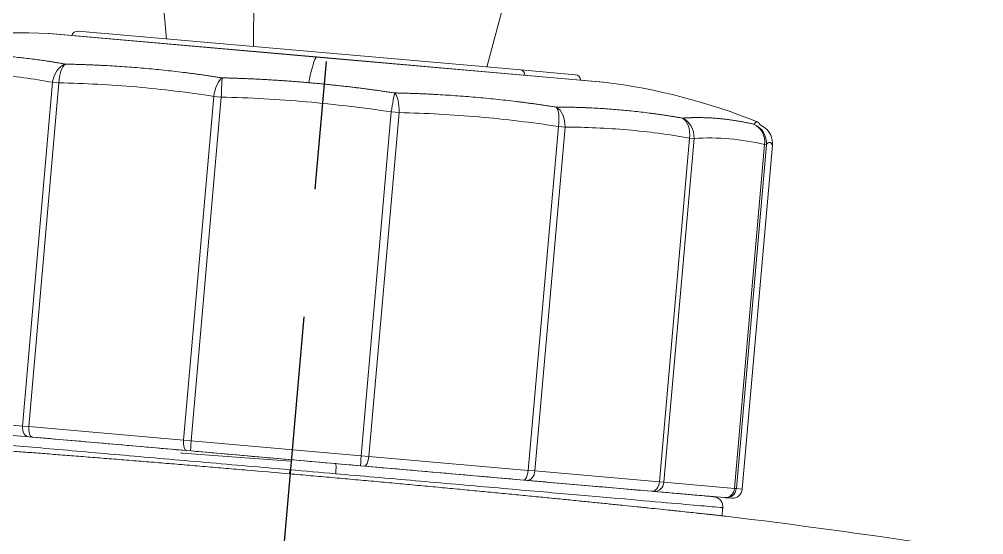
# Model space of a CAD drawing. Header units: millimetres. Extents: x 2433 to 4809, y -10272 to -6912.
# Drawn here: x 3968.32 to 4016.07, y -7988.88 to -7963.35 of the extents above; entities that cross this region are included whole.
import ezdxf

# ---------------------------------------------------------------- set-up
doc = ezdxf.new("R2010")
doc.units = ezdxf.units.MM
doc.linetypes.add('CENTERX2', pattern=[101.6, 63.5, -12.7, 12.7, -12.7])
doc.layers.add('CENTER', color=1, linetype='CENTERX2')

msp = doc.modelspace()

# ---------------------------------------------------------------- linework, layer by layer
at = {"linetype": 'Continuous', "lineweight": 18, "extrusion": (-1, -2.22045e-16, 0)}
for p, q in [((3975.34, -7961.216), (3975.612, -7964.328)), ((3991.466, -7965.715), (3992.275, -7962.697)), ((3969.82, -7964.062), (3983.036, -7965.218)), ((3971.226, -7963.944), (3993.145, -7965.862)), ((3997.216, -7966.459), (3983.036, -7965.218)), ((3995.852, -7966.099), (3993.145, -7965.862)), ((4004.12, -7986.62), (4005.61, -7969.59)), ((4005.61, -7969.59), (4005.61, -7969.59)), ((3968.797, -7984.032), (3963.055, -7983.529)), ((3968.955, -7984.046), (3968.797, -7984.032)), ((3976.617, -7984.716), (3968.955, -7984.046)), ((3976.806, -7984.732), (3976.617, -7984.716)), ((3985.222, -7985.469), (3976.806, -7984.732)), ((3985.222, -7985.469), (3985.414, -7985.486)), ((3993.303, -7986.176), (3985.414, -7985.486)), ((3993.469, -7986.19), (3993.303, -7986.176)), ((3999.629, -7986.729), (3993.469, -7986.19)), ((3999.743, -7986.739), (3999.629, -7986.729)), ((4003.238, -7987.045), (3999.743, -7986.739)), ((4003.282, -7987.049), (4003.238, -7987.045)), ((4003.579, -7987.075), (4003.282, -7987.049))]:
    msp.add_line(p, q, dxfattribs=at)
at = {"linetype": 'Continuous', "lineweight": 13, "extrusion": (-1, -2.22045e-16, 0)}
for p, q in [((3979.915, -7964.705), (3979.936, -7961.618)), ((3969.786, -7964.06), (3983.035, -7965.219)), ((3997.25, -7966.463), (3983.035, -7965.219)), ((3968.476, -7983.502), (3969.966, -7966.472)), ((3970.281, -7966.499), (3968.791, -7983.529)), ((3969.966, -7966.472), (3970.281, -7966.499)), ((3976.454, -7984.2), (3977.944, -7967.17)), ((3978.322, -7967.203), (3976.832, -7984.233)), ((3978.322, -7967.203), (3977.944, -7967.17)), ((3985.249, -7984.969), (3986.738, -7967.939)), ((3987.122, -7967.973), (3985.632, -7985.003)), ((3986.738, -7967.939), (3987.122, -7967.973)), ((3993.521, -7985.693), (3995.011, -7968.663)), ((3995.342, -7968.692), (3993.852, -7985.722)), ((3995.011, -7968.663), (3995.342, -7968.692)), ((4000.013, -7986.261), (4001.503, -7969.231)), ((4001.73, -7969.251), (4000.24, -7986.281)), ((4001.73, -7969.251), (4001.503, -7969.231)), ((4003.734, -7986.587), (4005.224, -7969.556)), ((4005.314, -7969.564), (4003.824, -7986.594)), ((4004.12, -7986.62), (4005.61, -7969.59)), ((4005.224, -7969.556), (4005.314, -7969.564)), ((3962.734, -7982.999), (3968.476, -7983.502)), ((3968.476, -7983.502), (3968.791, -7983.529)), ((3968.791, -7983.529), (3976.454, -7984.2)), ((3976.832, -7984.233), (3976.454, -7984.2)), ((3976.832, -7984.233), (3985.249, -7984.969)), ((3985.249, -7984.969), (3985.632, -7985.003)), ((3985.632, -7985.003), (3993.521, -7985.693)), ((3981.698, -7985.865), (3981.716, -7985.664)), ((3993.521, -7985.693), (3993.852, -7985.722)), ((3993.852, -7985.722), (4000.013, -7986.261)), ((4000.013, -7986.261), (4000.24, -7986.281)), ((4000.24, -7986.281), (4003.734, -7986.587)), ((4003.734, -7986.587), (4003.824, -7986.594)), ((4003.824, -7986.594), (4004.12, -7986.62)), ((4004.12, -7986.62), (4004.12, -7986.62))]:
    msp.add_line(p, q, dxfattribs=at)
at = {"linetype": 'Continuous', "lineweight": 18}
for centre, radius, start, end in [((3968.204, -7994.018), 30, 86.9761, 102.1317), ((3969.733, -7965.058), 1, 85, 86.9761), ((3971.2, -7964.243), 0.3, 85, 163.42), ((3995.826, -7966.398), 0.3, 6.58, 85), ((3997.129, -7967.455), 1, 83.0239, 85), ((3993.606, -7996.241), 30, 67.8603, 83.0239), ((4004.614, -7969.503), 1, 355, 24.1663), ((4003.622, -7986.577), 0.5, 265, 355)]:
    msp.add_arc(centre, radius, start, end, dxfattribs=at)
at = {"linetype": 'Continuous', "lineweight": 13}
for centre, major_axis, ratio, start_param, end_param in [((3980.458, -7995.09), (-2.615, -29.886), 0.035181, 3.176082, 3.439064), ((3970.695, -7966.535), (0.178, 0.984), 0.730097, 0.373719, 1.638196), ((3970.695, -7966.535), (0.018, 1), 0.414127, 0.277636, 1.542113), ((3993.119, -7966.161), (0.026, 0.299), 0.780102, 4.914499, 6.283185), ((3978.357, -7967.206), (0.156, 0.988), 0.414127, 0.335003, 1.59948), ((3978.357, -7967.206), (0.024, 1), 0.035111, 0.304105, 1.568582), ((3986.774, -7967.942), (0.15, 0.989), 0.035111, 0.308534, 1.573011), ((3986.774, -7967.942), (0.02, 1), 0.349251, 4.688892, 5.953369), ((3994.663, -7968.632), (0.001, 1), 0.680442, 4.653824, 5.918301), ((3994.663, -7968.632), (0.154, 0.988), 0.349251, 4.735886, 6.000363), ((4000.823, -7969.171), (0.063, -0.998), 0.908042, 1.433719, 2.698196), ((4000.823, -7969.171), (0.172, 0.985), 0.680442, 4.770954, 6.035431), ((4004.318, -7969.477), (0.827, -0.562), 0.997401, 0.510156, 1.774633), ((4004.318, -7969.477), (-0.236, -0.972), 0.908042, 1.707873, 2.972351), ((4004.614, -7969.503), (-0.912, -0.409), 0.997401, 2.631436, 3.141594), ((3968.84, -7983.534), (-0.044, -0.498), 0.731546, 4.712389, 6.283185), ((3968.998, -7983.547), (-0.044, -0.498), 0.414949, 4.712389, 6.283185), ((3976.66, -7984.218), (-0.044, -0.498), 0.414949, 4.712389, 6.283185), ((3976.85, -7984.234), (-0.044, -0.498), 0.035181, 4.712389, 6.283185), ((3985.266, -7984.971), (-0.044, -0.498), 0.035181, 4.712389, 6.283185), ((3985.458, -7984.988), (-0.044, -0.498), 0.349944, 0, 1.570796), ((3983.934, -7985.858), (-0.044, -0.498), 0.105138, 1.570796, 3.141593), ((3993.347, -7985.678), (-0.044, -0.498), 0.349944, 0, 1.570796), ((3993.512, -7985.692), (-0.044, -0.498), 0.681792, 0, 1.570796), ((3999.673, -7986.231), (-0.044, -0.498), 0.681792, 0, 1.570796), ((3999.787, -7986.241), (-0.044, -0.498), 0.909844, 0, 1.570796), ((4003.281, -7986.547), (-0.044, -0.498), 0.909844, 0, 1.570796), ((4003.326, -7986.551), (0.044, 0.498), 0.999381, 3.141593, 4.712389), ((4003.622, -7986.577), (0.044, 0.498), 0.999381, 3.141593, 4.712389)]:
    msp.add_ellipse(centre, major_axis=major_axis, ratio=ratio, start_param=start_param, end_param=end_param, dxfattribs=at)
at = {"linetype": 'Continuous', "lineweight": 18}
msp.add_ellipse((4004.614, -7969.503), major_axis=(-0.912, -0.409), ratio=0.997401, start_param=3.141593, end_param=3.895913, dxfattribs=at)
at = {"linetype": 'Continuous', "lineweight": 13}
for points, knots in [([(3964.775, -7965.062), (3964.804, -7965.062), (3964.862, -7965.062), (3964.949, -7965.062), (3965.036, -7965.062), (3965.122, -7965.062), (3965.209, -7965.063), (3965.295, -7965.063), (3965.382, -7965.064), (3965.468, -7965.066), (3965.554, -7965.067), (3965.641, -7965.069), (3965.727, -7965.071), (3965.813, -7965.073), (3965.899, -7965.076), (3965.985, -7965.079), (3966.072, -7965.082), (3966.158, -7965.085), (3966.337, -7965.092), (3966.61, -7965.105), (3966.976, -7965.126), (3967.34, -7965.152), (3967.705, -7965.182), (3968.069, -7965.216), (3968.432, -7965.254), (3968.795, -7965.296), (3969.09, -7965.334), (3969.318, -7965.365), (3969.478, -7965.388), (3969.638, -7965.411), (3969.798, -7965.436), (3969.958, -7965.461), (3970.119, -7965.487), (3970.279, -7965.515), (3970.439, -7965.543), (3970.545, -7965.562), (3970.599, -7965.572)], [0, 0, 0, 0, 0.014755, 0.0295, 0.044234, 0.058958, 0.073674, 0.088383, 0.103085, 0.117782, 0.132474, 0.147163, 0.161849, 0.176534, 0.191218, 0.205903, 0.22059, 0.235279, 0.249971, 0.312524, 0.374981, 0.437426, 0.499941, 0.562466, 0.624924, 0.687398, 0.749971, 0.777727, 0.805473, 0.833216, 0.860964, 0.888723, 0.916499, 0.9443, 0.972131, 1, 1, 1, 1]), ([(3969.966, -7966.472), (3969.018, -7966.3), (3968.064, -7966.174), (3966.148, -7966.006), (3965.188, -7965.964), (3964.224, -7965.969)], [0, 0, 0, 0, 0.5, 0.5, 1, 1, 1, 1]), ([(3970.599, -7965.572), (3970.637, -7965.572), (3970.714, -7965.574), (3970.829, -7965.576), (3970.945, -7965.579), (3971.06, -7965.581), (3971.175, -7965.585), (3971.29, -7965.588), (3971.405, -7965.591), (3971.52, -7965.595), (3971.634, -7965.599), (3971.749, -7965.604), (3971.864, -7965.608), (3971.978, -7965.613), (3972.093, -7965.618), (3972.208, -7965.623), (3972.322, -7965.628), (3972.437, -7965.634), (3972.676, -7965.647), (3973.039, -7965.667), (3973.526, -7965.699), (3974.013, -7965.736), (3974.499, -7965.776), (3974.985, -7965.821), (3975.47, -7965.869), (3975.955, -7965.922), (3976.349, -7965.969), (3976.654, -7966.007), (3976.869, -7966.034), (3977.083, -7966.063), (3977.298, -7966.092), (3977.512, -7966.122), (3977.726, -7966.153), (3977.941, -7966.185), (3978.155, -7966.218), (3978.298, -7966.24), (3978.37, -7966.252)], [0, 0, 0, 0, 0.014755, 0.0295, 0.044234, 0.058958, 0.073674, 0.088383, 0.103085, 0.117782, 0.132474, 0.147163, 0.161849, 0.176534, 0.191218, 0.205903, 0.22059, 0.235279, 0.249971, 0.312524, 0.374981, 0.437426, 0.499941, 0.562466, 0.624924, 0.687398, 0.749971, 0.777727, 0.805473, 0.833216, 0.860964, 0.888723, 0.916499, 0.9443, 0.972131, 1, 1, 1, 1]), ([(3978.37, -7966.252), (3978.412, -7966.253), (3978.496, -7966.255), (3978.623, -7966.258), (3978.749, -7966.261), (3978.875, -7966.265), (3979.001, -7966.269), (3979.127, -7966.274), (3979.253, -7966.278), (3979.379, -7966.283), (3979.505, -7966.288), (3979.631, -7966.293), (3979.757, -7966.299), (3979.883, -7966.304), (3980.009, -7966.31), (3980.134, -7966.316), (3980.26, -7966.323), (3980.386, -7966.33), (3980.549, -7966.339), (3980.75, -7966.35), (3980.988, -7966.365), (3981.225, -7966.38), (3981.463, -7966.396), (3981.7, -7966.413), (3981.938, -7966.431), (3982.175, -7966.45), (3982.412, -7966.469), (3982.571, -7966.483), (3982.65, -7966.49)], [0, 0, 0, 0, 0.029514, 0.059006, 0.088477, 0.11793, 0.147365, 0.176786, 0.206194, 0.235591, 0.264979, 0.29436, 0.323736, 0.353109, 0.382481, 0.411855, 0.441231, 0.470612, 0.500001, 0.555645, 0.611232, 0.666779, 0.722298, 0.777805, 0.833314, 0.88884, 0.944397, 1, 1, 1, 1]), ([(3977.944, -7967.17), (3976.676, -7966.97), (3975.402, -7966.816), (3972.845, -7966.592), (3971.565, -7966.522), (3970.281, -7966.499)], [0, 0, 0, 0, 0.5, 0.5, 1, 1, 1, 1]), ([(3982.65, -7966.49), (3982.694, -7966.494), (3982.783, -7966.502), (3982.917, -7966.514), (3983.05, -7966.526), (3983.184, -7966.539), (3983.317, -7966.552), (3983.45, -7966.565), (3983.583, -7966.578), (3983.716, -7966.592), (3983.85, -7966.605), (3983.983, -7966.62), (3984.116, -7966.634), (3984.249, -7966.649), (3984.382, -7966.664), (3984.515, -7966.679), (3984.649, -7966.694), (3984.816, -7966.714), (3985.018, -7966.739), (3985.254, -7966.768), (3985.49, -7966.798), (3985.726, -7966.829), (3985.962, -7966.861), (3986.198, -7966.894), (3986.433, -7966.928), (3986.67, -7966.963), (3986.827, -7966.986), (3986.906, -7966.998)], [0, 0, 0, 0, 0.031282, 0.062547, 0.093799, 0.125039, 0.156271, 0.187497, 0.21872, 0.249942, 0.281166, 0.312394, 0.343629, 0.374873, 0.40613, 0.437402, 0.468691, 0.499999, 0.555503, 0.610988, 0.666468, 0.721956, 0.777467, 0.833014, 0.88861, 0.944267, 1, 1, 1, 1]), ([(3986.738, -7967.939), (3985.345, -7967.728), (3983.946, -7967.563), (3981.138, -7967.317), (3979.731, -7967.237), (3978.322, -7967.203)], [0, 0, 0, 0, 0.5, 0.5, 1, 1, 1, 1]), ([(3986.906, -7966.998), (3986.945, -7966.999), (3987.024, -7967.001), (3987.142, -7967.003), (3987.261, -7967.006), (3987.379, -7967.009), (3987.497, -7967.013), (3987.615, -7967.016), (3987.733, -7967.02), (3987.851, -7967.024), (3987.969, -7967.028), (3988.087, -7967.033), (3988.205, -7967.038), (3988.323, -7967.043), (3988.44, -7967.048), (3988.558, -7967.053), (3988.676, -7967.059), (3988.794, -7967.065), (3989.04, -7967.078), (3989.413, -7967.1), (3989.914, -7967.133), (3990.415, -7967.171), (3990.915, -7967.212), (3991.416, -7967.258), (3991.915, -7967.308), (3992.415, -7967.362), (3992.822, -7967.41), (3993.136, -7967.449), (3993.357, -7967.477), (3993.579, -7967.506), (3993.8, -7967.536), (3994.021, -7967.566), (3994.242, -7967.598), (3994.464, -7967.631), (3994.685, -7967.664), (3994.833, -7967.687), (3994.907, -7967.698)], [0, 0, 0, 0, 0.014759, 0.029506, 0.044243, 0.05897, 0.07369, 0.088402, 0.103107, 0.117807, 0.132503, 0.147195, 0.161885, 0.176573, 0.191261, 0.20595, 0.22064, 0.235333, 0.250029, 0.312597, 0.37507, 0.43753, 0.500059, 0.56257, 0.625013, 0.687472, 0.750029, 0.777777, 0.805516, 0.833253, 0.860994, 0.888747, 0.916517, 0.944311, 0.972137, 1, 1, 1, 1]), ([(3994.907, -7967.698), (3994.937, -7967.698), (3994.999, -7967.698), (3995.091, -7967.699), (3995.184, -7967.699), (3995.276, -7967.7), (3995.368, -7967.701), (3995.46, -7967.703), (3995.552, -7967.704), (3995.644, -7967.706), (3995.737, -7967.708), (3995.829, -7967.71), (3995.921, -7967.713), (3996.012, -7967.715), (3996.104, -7967.718), (3996.196, -7967.722), (3996.288, -7967.725), (3996.38, -7967.729), (3996.572, -7967.737), (3996.864, -7967.752), (3997.255, -7967.775), (3997.646, -7967.803), (3998.037, -7967.835), (3998.427, -7967.872), (3998.818, -7967.912), (3999.208, -7967.957), (3999.526, -7967.997), (3999.771, -7968.029), (3999.944, -7968.053), (4000.117, -7968.078), (4000.29, -7968.104), (4000.463, -7968.13), (4000.636, -7968.157), (4000.809, -7968.186), (4000.982, -7968.215), (4001.097, -7968.235), (4001.155, -7968.245)], [0, 0, 0, 0, 0.014755, 0.0295, 0.044234, 0.058958, 0.073674, 0.088383, 0.103085, 0.117782, 0.132474, 0.147163, 0.161849, 0.176534, 0.191218, 0.205903, 0.22059, 0.235279, 0.249971, 0.312524, 0.374981, 0.437426, 0.499941, 0.562466, 0.624924, 0.687398, 0.749971, 0.777727, 0.805473, 0.833216, 0.860964, 0.888723, 0.916499, 0.9443, 0.972131, 1, 1, 1, 1]), ([(3995.011, -7968.663), (3993.706, -7968.459), (3992.395, -7968.302), (3989.763, -7968.072), (3988.443, -7967.999), (3987.122, -7967.973)], [0, 0, 0, 0, 0.5, 0.5, 1, 1, 1, 1]), ([(4001.155, -7968.245), (4001.172, -7968.244), (4001.207, -7968.242), (4001.26, -7968.238), (4001.312, -7968.235), (4001.365, -7968.233), (4001.417, -7968.23), (4001.469, -7968.228), (4001.521, -7968.226), (4001.574, -7968.225), (4001.626, -7968.223), (4001.678, -7968.222), (4001.73, -7968.221), (4001.783, -7968.22), (4001.835, -7968.22), (4001.887, -7968.22), (4001.939, -7968.22), (4001.991, -7968.22), (4002.1, -7968.221), (4002.266, -7968.224), (4002.487, -7968.233), (4002.709, -7968.246), (4002.931, -7968.264), (4003.153, -7968.285), (4003.374, -7968.311), (4003.595, -7968.341), (4003.775, -7968.368), (4003.915, -7968.392), (4004.013, -7968.409), (4004.111, -7968.427), (4004.209, -7968.446), (4004.307, -7968.466), (4004.405, -7968.487), (4004.503, -7968.509), (4004.601, -7968.531), (4004.666, -7968.547), (4004.699, -7968.555)], [0, 0, 0, 0, 0.014755, 0.0295, 0.044234, 0.058958, 0.073674, 0.088383, 0.103085, 0.117782, 0.132474, 0.147163, 0.161849, 0.176534, 0.191218, 0.205903, 0.22059, 0.235279, 0.249971, 0.312524, 0.374981, 0.437426, 0.499941, 0.562466, 0.624924, 0.687398, 0.749971, 0.777727, 0.805473, 0.833216, 0.860964, 0.888723, 0.916499, 0.9443, 0.972131, 1, 1, 1, 1]), ([(4001.503, -7969.231), (4000.485, -7969.053), (3999.461, -7968.92), (3997.406, -7968.741), (3996.375, -7968.693), (3995.342, -7968.692)], [0, 0, 0, 0, 0.5, 0.5, 1, 1, 1, 1]), ([(4004.699, -7968.555), (4004.701, -7968.553), (4004.704, -7968.547), (4004.708, -7968.54), (4004.713, -7968.533), (4004.718, -7968.526), (4004.722, -7968.52), (4004.727, -7968.513), (4004.731, -7968.507), (4004.736, -7968.501), (4004.74, -7968.496), (4004.745, -7968.49), (4004.75, -7968.485), (4004.754, -7968.48), (4004.759, -7968.476), (4004.763, -7968.471), (4004.768, -7968.467), (4004.772, -7968.463), (4004.782, -7968.455), (4004.796, -7968.446), (4004.815, -7968.437), (4004.834, -7968.432), (4004.853, -7968.432), (4004.868, -7968.435), (4004.877, -7968.438), (4004.879, -7968.439)], [0, 0, 0, 0, 0.025072, 0.050125, 0.07516, 0.10018, 0.125185, 0.150177, 0.175159, 0.200131, 0.225096, 0.250054, 0.275009, 0.299961, 0.324912, 0.349864, 0.374819, 0.399778, 0.424743, 0.53103, 0.637155, 0.743259, 0.849483, 0.9557, 1, 1, 1, 1]), ([(4005.224, -7969.556), (4004.65, -7969.417), (4004.071, -7969.324), (4002.905, -7969.222), (4002.319, -7969.213), (4001.73, -7969.251)], [0, 0, 0, 0, 0.5, 0.5, 1, 1, 1, 1]), ([(4005.61, -7969.59), (4005.568, -7969.497), (4005.523, -7969.451), (4005.424, -7969.442), (4005.371, -7969.48), (4005.314, -7969.564)], [0, 0, 0, 0, 0.5, 0.5, 1, 1, 1, 1]), ([(3981.716, -7985.664), (3980.313, -7985.541), (3977.529, -7985.298), (3973.471, -7984.943), (3969.744, -7984.617), (3966.493, -7984.332), (3963.796, -7984.096), (3961.822, -7983.923), (3960.59, -7983.816), (3960.314, -7983.792), (3960.315, -7983.792)], [0, 0, 0, 0, 0.125095, 0.25019, 0.375285, 0.500381, 0.625476, 0.750571, 0.875666, 1, 1, 1, 1]), ([(4003.151, -7987.539), (4003.151, -7987.539), (4003.15, -7987.539), (4002.868, -7987.515), (4001.648, -7987.408), (3999.643, -7987.232), (3996.966, -7986.998), (3993.703, -7986.713), (3989.956, -7986.385), (3986.664, -7986.097), (3984.631, -7985.919), (3983.987, -7985.863)], [0, 0, 0, 0, 0.000739, 0.13468, 0.268621, 0.402563, 0.536504, 0.670445, 0.804386, 0.938327, 1, 1, 1, 1]), ([(3928.454, -7986.986), (3928.553, -7986.992), (3928.749, -7987.005), (3929.039, -7987.023), (3929.324, -7987.041), (3929.602, -7987.058), (3929.874, -7987.076), (3930.14, -7987.093), (3930.399, -7987.109), (3930.653, -7987.126), (3930.9, -7987.142), (3931.141, -7987.158), (3931.376, -7987.173), (3931.605, -7987.188), (3931.828, -7987.203), (3932.045, -7987.217), (3932.255, -7987.231), (3932.46, -7987.245), (3932.659, -7987.258), (3932.851, -7987.271), (3933.038, -7987.284), (3933.218, -7987.296), (3933.393, -7987.308), (3933.561, -7987.32), (3933.724, -7987.331), (3933.881, -7987.341), (3934.031, -7987.352), (3934.176, -7987.362), (3934.315, -7987.371), (3934.448, -7987.381), (3934.575, -7987.389), (3934.696, -7987.398), (3934.812, -7987.406), (3934.921, -7987.414), (3935.207, -7987.433), (3935.665, -7987.466), (3936.29, -7987.51), (3936.899, -7987.554), (3937.489, -7987.596), (3938.063, -7987.638), (3938.618, -7987.679), (3939.157, -7987.719), (3939.679, -7987.758), (3940.183, -7987.796), (3940.671, -7987.833), (3941.142, -7987.869), (3941.757, -7987.916), (3942.507, -7987.974), (3943.384, -7988.042), (3944.105, -7988.099), (3944.68, -7988.145), (3945.119, -7988.18), (3945.546, -7988.214), (3945.959, -7988.247), (3946.36, -7988.279), (3946.747, -7988.311), (3947.123, -7988.341), (3947.486, -7988.371), (3947.836, -7988.4), (3948.398, -7988.445), (3949.168, -7988.509), (3950.145, -7988.588), (3951.104, -7988.667), (3952.044, -7988.744), (3952.965, -7988.82), (3953.869, -7988.894), (3955.041, -7988.99), (3956.47, -7989.107), (3958.143, -7989.245), (3959.762, -7989.378), (3961.587, -7989.529), (3963.603, -7989.696), (3965.8, -7989.878), (3967.616, -7990.029), (3969.075, -7990.151), (3970.199, -7990.245), (3971.303, -7990.338), (3972.39, -7990.43), (3973.463, -7990.521), (3974.455, -7990.605), (3975.369, -7990.683), (3976.204, -7990.754), (3977.03, -7990.825), (3977.85, -7990.896), (3978.667, -7990.967), (3979.483, -7991.037), (3980.3, -7991.108), (3981.282, -7991.194), (3982.427, -7991.294), (3983.734, -7991.41), (3985.045, -7991.526), (3986.37, -7991.644), (3987.525, -7991.748), (3988.505, -7991.836), (3989.305, -7991.908), (3990.113, -7991.981), (3990.929, -7992.055), (3991.754, -7992.13), (3992.591, -7992.206), (3993.439, -7992.284), (3994.427, -7992.374), (3995.56, -7992.478), (3996.844, -7992.596), (3998.159, -7992.717), (3999.509, -7992.841), (4001.481, -7993.023), (4004.137, -7993.269), (4006.872, -7993.523), (4009.101, -7993.73), (4010.547, -7993.865), (4011.817, -7993.983), (4012.912, -7994.084), (4013.957, -7994.182), (4014.959, -7994.275), (4015.931, -7994.367), (4016.983, -7994.466), (4018.117, -7994.574), (4019.335, -7994.692), (4020.358, -7994.791), (4021.165, -7994.871), (4021.737, -7994.927), (4022.332, -7994.987), (4022.952, -7995.049), (4023.595, -7995.114), (4024.262, -7995.181), (4024.954, -7995.252), (4025.671, -7995.326), (4026.412, -7995.403), (4026.993, -7995.464), (4027.415, -7995.508), (4027.679, -7995.536), (4027.971, -7995.567), (4028.292, -7995.601), (4028.641, -7995.638), (4029.019, -7995.678), (4029.425, -7995.722), (4029.861, -7995.769), (4030.325, -7995.819), (4030.819, -7995.873), (4031.342, -7995.931), (4031.894, -7995.992), (4032.476, -7996.056), (4033.088, -7996.125), (4033.506, -7996.172), (4033.719, -7996.196)], [0, 0, 0, 0, 0.002823, 0.005587, 0.008292, 0.010937, 0.013524, 0.016052, 0.018521, 0.020931, 0.023283, 0.025576, 0.027811, 0.029988, 0.032107, 0.034168, 0.036172, 0.038117, 0.040006, 0.041836, 0.04361, 0.045326, 0.046986, 0.048589, 0.050135, 0.051624, 0.053057, 0.054434, 0.055754, 0.057018, 0.058227, 0.059379, 0.060476, 0.061517, 0.062503, 0.068621, 0.07457, 0.080351, 0.085965, 0.091412, 0.096695, 0.101814, 0.10677, 0.111564, 0.116198, 0.120673, 0.12499, 0.13373, 0.142059, 0.149983, 0.154282, 0.158455, 0.162505, 0.166432, 0.170237, 0.173922, 0.177486, 0.180932, 0.184261, 0.187474, 0.196934, 0.206214, 0.215314, 0.224238, 0.232986, 0.24156, 0.249963, 0.266367, 0.282243, 0.297602, 0.312462, 0.334181, 0.354986, 0.374969, 0.385842, 0.396496, 0.406957, 0.417254, 0.427417, 0.437479, 0.445493, 0.453404, 0.461233, 0.469005, 0.476743, 0.48447, 0.492211, 0.49999, 0.512416, 0.524782, 0.537188, 0.549729, 0.562501, 0.570038, 0.577629, 0.585285, 0.593022, 0.60085, 0.608784, 0.616834, 0.62501, 0.636907, 0.649085, 0.661566, 0.674372, 0.687518, 0.717735, 0.750023, 0.765462, 0.781272, 0.791239, 0.80165, 0.812519, 0.821012, 0.830249, 0.840248, 0.851029, 0.86261, 0.875007, 0.880227, 0.88567, 0.891338, 0.897234, 0.90336, 0.909717, 0.916307, 0.923133, 0.930196, 0.937497, 0.939745, 0.942263, 0.94505, 0.948107, 0.951437, 0.95504, 0.958918, 0.963072, 0.967504, 0.972214, 0.977206, 0.982479, 0.988035, 0.993875, 1, 1, 1, 1]), ([(4033.775, -7996.386), (4033.66, -7996.373), (4033.431, -7996.347), (4033.087, -7996.309), (4032.742, -7996.27), (4032.398, -7996.232), (4032.053, -7996.194), (4031.709, -7996.156), (4031.364, -7996.119), (4031.019, -7996.081), (4030.674, -7996.044), (4030.329, -7996.006), (4029.983, -7995.969), (4029.638, -7995.932), (4029.292, -7995.895), (4028.947, -7995.859), (4028.601, -7995.822), (4028.255, -7995.786), (4027.908, -7995.749), (4027.562, -7995.713), (4027.264, -7995.682), (4026.98, -7995.653), (4026.678, -7995.621), (4026.275, -7995.579), (4025.771, -7995.528), (4025.165, -7995.466), (4024.459, -7995.394), (4023.65, -7995.312), (4022.739, -7995.221), (4021.726, -7995.121), (4020.304, -7994.981), (4018.499, -7994.806), (4016.336, -7994.601), (4014.147, -7994.396), (4011.933, -7994.191), (4009.707, -7993.984), (4007.418, -7993.771), (4005.069, -7993.554), (4002.66, -7993.331), (4000.251, -7993.109), (3997.844, -7992.887), (3995.44, -7992.667), (3993.04, -7992.447), (3990.643, -7992.229), (3988.251, -7992.013), (3985.863, -7991.799), (3983.479, -7991.587), (3981.542, -7991.417), (3979.897, -7991.274), (3978.39, -7991.143), (3976.424, -7990.973), (3973.996, -7990.766), (3971.102, -7990.521), (3968.175, -7990.275), (3964.748, -7989.99), (3960.349, -7989.625), (3956.312, -7989.292), (3953.256, -7989.041), (3951.802, -7988.921), (3950.336, -7988.801), (3948.862, -7988.68), (3947.387, -7988.56), (3945.922, -7988.44), (3944.462, -7988.323), (3942.999, -7988.207), (3941.439, -7988.086), (3939.872, -7987.966), (3938.389, -7987.854), (3937.164, -7987.764), (3936.197, -7987.694), (3935.486, -7987.643), (3934.897, -7987.601), (3934.346, -7987.562), (3933.746, -7987.52), (3933.147, -7987.479), (3932.548, -7987.438), (3931.949, -7987.398), (3931.351, -7987.357), (3930.753, -7987.318), (3930.155, -7987.278), (3929.558, -7987.24), (3928.961, -7987.201), (3928.563, -7987.176), (3928.364, -7987.163)], [0, 0, 0, 0, 0.003281, 0.006564, 0.009847, 0.013131, 0.016416, 0.019702, 0.022988, 0.026276, 0.029564, 0.032853, 0.036143, 0.039434, 0.042725, 0.046019, 0.049313, 0.052609, 0.055907, 0.059206, 0.062506, 0.064428, 0.067306, 0.071141, 0.075936, 0.081693, 0.088416, 0.096107, 0.104767, 0.1144, 0.125, 0.145345, 0.165834, 0.18664, 0.207702, 0.22888, 0.249995, 0.272859, 0.295713, 0.318553, 0.341371, 0.36416, 0.386914, 0.409625, 0.432291, 0.45491, 0.477487, 0.500036, 0.509962, 0.524224, 0.542838, 0.565827, 0.593224, 0.625058, 0.648979, 0.690618, 0.750053, 0.763742, 0.777533, 0.791423, 0.805433, 0.819477, 0.833379, 0.847143, 0.861035, 0.87501, 0.891555, 0.905627, 0.917249, 0.92643, 0.933176, 0.937495, 0.943195, 0.948888, 0.954576, 0.960262, 0.965947, 0.97163, 0.97731, 0.982987, 0.988661, 0.994332, 1, 1, 1, 1])]:
    msp.add_open_spline(points, degree=3, knots=knots, dxfattribs=at)
at = {"linetype": 'Continuous', "lineweight": 18}
for points, knots in [([(4004.879, -7968.439), (4004.883, -7968.44), (4004.893, -7968.445), (4004.909, -7968.456), (4004.924, -7968.469), (4004.935, -7968.481), (4004.943, -7968.491), (4004.951, -7968.501), (4004.959, -7968.512), (4004.968, -7968.524), (4004.976, -7968.537), (4004.984, -7968.551), (4004.992, -7968.566), (4004.997, -7968.576), (4004.999, -7968.581)], [0, 0, 0, 0, 0.088415, 0.240251, 0.392325, 0.459781, 0.527214, 0.594642, 0.66208, 0.729545, 0.797054, 0.864622, 0.932265, 1, 1, 1, 1]), ([(3963.153, -7983.538), (3963.229, -7983.545), (3963.307, -7983.551), (3963.713, -7983.587), (3964.073, -7983.619), (3964.846, -7983.686), (3965.257, -7983.722), (3966.565, -7983.837), (3967.535, -7983.921), (3969.144, -7984.062), (3969.7, -7984.111), (3970.842, -7984.211), (3971.429, -7984.262), (3972.636, -7984.368), (3973.255, -7984.422), (3974.527, -7984.533), (3975.182, -7984.59), (3977.156, -7984.763), (3978.495, -7984.88), (3980.537, -7985.059), (3981.225, -7985.119), (3982.607, -7985.24), (3983.294, -7985.3), (3983.978, -7985.36)], [0, 0, 0, 0, 0.019848, 0.019848, 0.101527, 0.101527, 0.183207, 0.183207, 0.346565, 0.346565, 0.428245, 0.428245, 0.509924, 0.509924, 0.591603, 0.591603, 0.673283, 0.673283, 0.836641, 0.836641, 0.918321, 0.918321, 1, 1, 1, 1]), ([(3960.279, -7984.196), (3960.279, -7984.196), (3960.279, -7984.196), (3960.279, -7984.196), (3960.286, -7984.197), (3960.311, -7984.198), (3960.322, -7984.199), (3960.347, -7984.201), (3960.362, -7984.202), (3960.414, -7984.205), (3960.456, -7984.208), (3960.534, -7984.213), (3960.561, -7984.215), (3960.621, -7984.219), (3960.686, -7984.223), (3960.759, -7984.228), (3960.836, -7984.233), (3960.876, -7984.236), (3961.004, -7984.245), (3961.191, -7984.257), (3961.41, -7984.272), (3961.586, -7984.284), (3961.647, -7984.289), (3961.773, -7984.297), (3961.838, -7984.302), (3962.039, -7984.316), (3962.18, -7984.325), (3962.405, -7984.341), (3962.482, -7984.346), (3962.639, -7984.357), (3962.72, -7984.363), (3962.968, -7984.38), (3963.141, -7984.392), (3963.502, -7984.418), (3963.69, -7984.431), (3963.982, -7984.452), (3964.082, -7984.459), (3964.284, -7984.473), (3964.387, -7984.481), (3964.7, -7984.503), (3965.131, -7984.534), (3965.588, -7984.567), (3965.941, -7984.593), (3966.06, -7984.602), (3966.302, -7984.62), (3966.424, -7984.629), (3966.796, -7984.656), (3967.05, -7984.675), (3967.44, -7984.704), (3967.571, -7984.714), (3967.837, -7984.734), (3968.106, -7984.754), (3968.379, -7984.775), (3968.656, -7984.796), (3968.796, -7984.807), (3969.219, -7984.839), (3969.505, -7984.861), (3970.087, -7984.906), (3970.383, -7984.929), (3970.833, -7984.964), (3970.985, -7984.976), (3971.29, -7985), (3971.443, -7985.012), (3971.908, -7985.049), (3972.221, -7985.073), (3972.855, -7985.124), (3973.176, -7985.15), (3973.824, -7985.202), (3974.151, -7985.228), (3974.812, -7985.282), (3975.145, -7985.31), (3975.649, -7985.351), (3975.817, -7985.365), (3976.155, -7985.393), (3976.325, -7985.407), (3976.835, -7985.449), (3977.177, -7985.478), (3977.864, -7985.536), (3978.209, -7985.565), (3978.729, -7985.609), (3978.903, -7985.624), (3979.251, -7985.654), (3979.425, -7985.668), (3980.297, -7985.743), (3980.996, -7985.804), (3981.698, -7985.865)], [0, 0, 0, 0, 0.000275, 0.000275, 0.031516, 0.031516, 0.047137, 0.047137, 0.062758, 0.062758, 0.093999, 0.093999, 0.10962, 0.10962, 0.12524, 0.140861, 0.140861, 0.156482, 0.156482, 0.187723, 0.218965, 0.218965, 0.234585, 0.234585, 0.250206, 0.250206, 0.281447, 0.281447, 0.297068, 0.297068, 0.312689, 0.312689, 0.34393, 0.34393, 0.375172, 0.375172, 0.390792, 0.390792, 0.406413, 0.406413, 0.437655, 0.468896, 0.468896, 0.484517, 0.484517, 0.500137, 0.500137, 0.531379, 0.531379, 0.546999, 0.546999, 0.56262, 0.578241, 0.578241, 0.593862, 0.593862, 0.625103, 0.625103, 0.656344, 0.656344, 0.671965, 0.671965, 0.687586, 0.687586, 0.718827, 0.718827, 0.750069, 0.750069, 0.78131, 0.78131, 0.812552, 0.812552, 0.828172, 0.828172, 0.843793, 0.843793, 0.875034, 0.875034, 0.906276, 0.906276, 0.921896, 0.921896, 0.937517, 0.937517, 1, 1, 1, 1]), ([(3976.305, -7984.833), (3976.341, -7984.835), (3976.377, -7984.838), (3976.994, -7984.884), (3977.579, -7984.927), (3978.759, -7985.015), (3979.354, -7985.059), (3980.555, -7985.148), (3981.16, -7985.193), (3981.77, -7985.239)], [0, 0, 0, 0, 0.020408, 0.020408, 0.346939, 0.346939, 0.673469, 0.673469, 1, 1, 1, 1]), ([(3983.978, -7985.36), (3984.661, -7985.42), (3985.341, -7985.479), (3986.694, -7985.598), (3987.36, -7985.656), (3989.316, -7985.827), (3990.57, -7985.937), (3992.378, -7986.095), (3992.97, -7986.147), (3994.105, -7986.246), (3994.65, -7986.294), (3996.219, -7986.431), (3997.181, -7986.515), (3998.538, -7986.634), (3998.988, -7986.673), (3999.402, -7986.709)], [0, 0, 0, 0, 0.109559, 0.109559, 0.219118, 0.219118, 0.438236, 0.438236, 0.547795, 0.547795, 0.657354, 0.657354, 0.876472, 0.876472, 1, 1, 1, 1]), ([(3981.698, -7985.865), (3981.874, -7985.881), (3982.049, -7985.896), (3982.399, -7985.927), (3982.575, -7985.942), (3983.1, -7985.989), (3983.798, -7986.051), (3984.492, -7986.113), (3985.012, -7986.16), (3985.185, -7986.175), (3985.53, -7986.206), (3985.702, -7986.222), (3986.218, -7986.269), (3986.56, -7986.3), (3987.07, -7986.347), (3987.24, -7986.363), (3987.578, -7986.394), (3987.746, -7986.409), (3988.249, -7986.456), (3988.582, -7986.487), (3989.242, -7986.549), (3989.733, -7986.595), (3990.216, -7986.641), (3990.536, -7986.671), (3990.696, -7986.686), (3991.171, -7986.731), (3991.795, -7986.791), (3992.404, -7986.85), (3992.855, -7986.894), (3993.004, -7986.908), (3993.3, -7986.937), (3993.447, -7986.951), (3993.884, -7986.994), (3994.171, -7987.022), (3994.593, -7987.064), (3994.733, -7987.078), (3995.009, -7987.105), (3995.283, -7987.132), (3995.551, -7987.159), (3995.816, -7987.185), (3995.948, -7987.199), (3996.337, -7987.238), (3996.844, -7987.289), (3997.326, -7987.338), (3997.679, -7987.373), (3997.795, -7987.385), (3998.024, -7987.409), (3998.137, -7987.42), (3998.47, -7987.454), (3998.686, -7987.477), (3998.999, -7987.509), (3999.102, -7987.52), (3999.304, -7987.54), (3999.403, -7987.551), (3999.695, -7987.581), (3999.882, -7987.601), (4000.243, -7987.638), (4000.415, -7987.656), (4000.663, -7987.682), (4000.744, -7987.691), (4000.902, -7987.708), (4000.979, -7987.716), (4001.204, -7987.739), (4001.346, -7987.755), (4001.614, -7987.783), (4001.741, -7987.796), (4001.918, -7987.815), (4001.975, -7987.822), (4002.085, -7987.833), (4002.139, -7987.839), (4002.292, -7987.855), (4002.385, -7987.865), (4002.513, -7987.879), (4002.553, -7987.883), (4002.63, -7987.892), (4002.703, -7987.899), (4002.767, -7987.906), (4002.827, -7987.913), (4002.855, -7987.916), (4002.932, -7987.924), (4003.018, -7987.933), (4003.07, -7987.939), (4003.097, -7987.942), (4003.104, -7987.943), (4003.113, -7987.944), (4003.115, -7987.944), (4003.116, -7987.944)], [0, 0, 0, 0, 0.015632, 0.015632, 0.031265, 0.031265, 0.062529, 0.093794, 0.093794, 0.109426, 0.109426, 0.125058, 0.125058, 0.156323, 0.156323, 0.171955, 0.171955, 0.187587, 0.187587, 0.218852, 0.218852, 0.250116, 0.265748, 0.265748, 0.281381, 0.281381, 0.312645, 0.34391, 0.34391, 0.359542, 0.359542, 0.375174, 0.375174, 0.406439, 0.406439, 0.422071, 0.422071, 0.437703, 0.453335, 0.453335, 0.468968, 0.468968, 0.500232, 0.531497, 0.531497, 0.547129, 0.547129, 0.562761, 0.562761, 0.594026, 0.594026, 0.609658, 0.609658, 0.62529, 0.62529, 0.656555, 0.656555, 0.687819, 0.687819, 0.703452, 0.703452, 0.719084, 0.719084, 0.750348, 0.750348, 0.781613, 0.781613, 0.797245, 0.797245, 0.812877, 0.812877, 0.844142, 0.844142, 0.859774, 0.859774, 0.875406, 0.891039, 0.891039, 0.906671, 0.906671, 0.937935, 0.9692, 0.9692, 0.984832, 0.984832, 1, 1, 1, 1]), ([(4000.146, -7986.775), (4000.197, -7986.779), (4000.247, -7986.783), (4000.614, -7986.815), (4000.902, -7986.841), (4001.419, -7986.886), (4001.649, -7986.906), (4002.23, -7986.957), (4002.483, -7986.979), (4002.64, -7986.993), (4002.663, -7986.995), (4002.692, -7986.997), (4002.698, -7986.998), (4002.696, -7986.998), (4002.696, -7986.998), (4002.696, -7986.998)], [0, 0, 0, 0, 0.03018, 0.03018, 0.223641, 0.223641, 0.417101, 0.417101, 0.804023, 0.804023, 0.900753, 0.900753, 0.997483, 0.997483, 1, 1, 1, 1]), ([(4003.151, -7987.539), (4003.156, -7987.474), (4003.147, -7987.379), (4003.096, -7987.257), (4003.039, -7987.172), (4002.965, -7987.1), (4002.853, -7987.03), (4002.761, -7987.004), (4002.696, -7986.998)], [0, 0, 0, 0, 0.239972, 0.368746, 0.500136, 0.631508, 0.76023, 1, 1, 1, 1]), ([(4053.598, -7996.653), (4049.274, -7995.686), (4040.083, -7993.758), (4026.706, -7991.353), (4014.262, -7989.43), (4006.643, -7988.364), (4003.171, -7987.952), (4003.108, -7987.944)], [0, 0, 0, 0, 0.259275, 0.549729, 0.79539, 0.996258, 1, 1, 1, 1])]:
    msp.add_open_spline(points, degree=3, knots=knots, dxfattribs=at)
at = {"linetype": 'Continuous', "lineweight": 13}
msp.add_open_spline([(3983.987, -7985.863), (3983.232, -7985.797), (3982.472, -7985.73), (3981.716, -7985.664)], degree=3, dxfattribs=at)
at = {"linetype": 'Continuous', "lineweight": 18}
msp.add_open_spline([(4003.116, -7987.946), (4003.151, -7987.539)], degree=1, dxfattribs=at)
at = {"layer": 'CENTER', "ltscale": 0.5}
msp.add_line((3991.236, -7876.876), (3977.661, -8032.489), dxfattribs=at)

doc.saveas('drawing.dxf')
